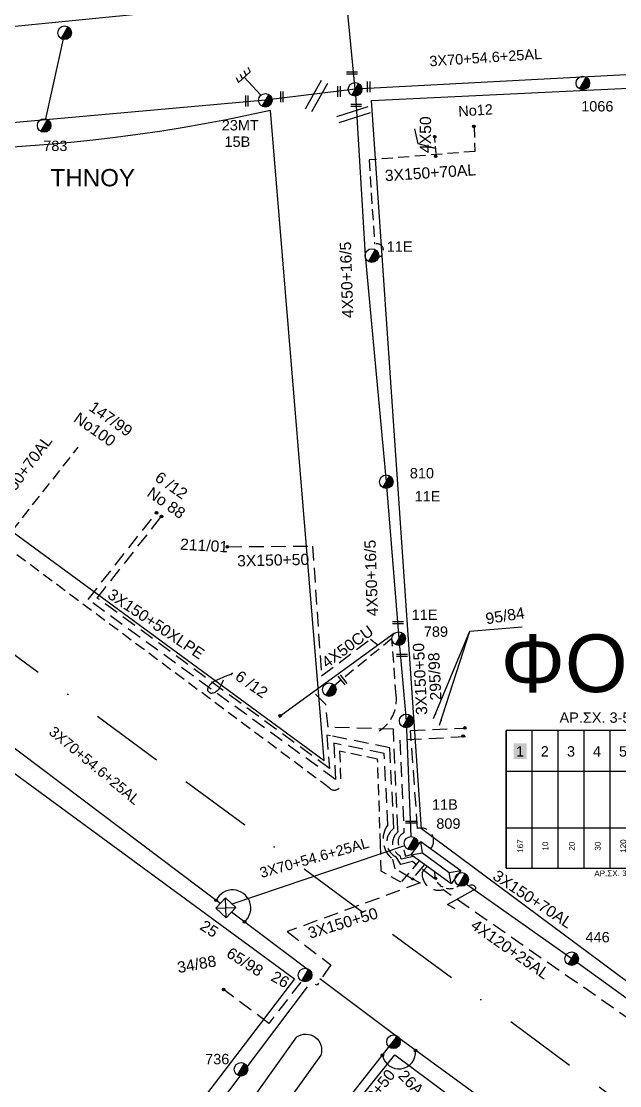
# Model space of a CAD drawing. Header units: millimetres. Extents: x 7453 to 9570, y 777 to 1872.
# Drawn here: x 9222.1 to 9325.9, y 1177.1 to 1361.7 of the extents above; entities that cross this region are included whole.
import ezdxf
from ezdxf.enums import TextEntityAlignment as Align

# ---------------------------------------------------------------- set-up
doc = ezdxf.new("R2010")
doc.units = ezdxf.units.MM
doc.linetypes.add('BORDER', pattern=[44.45, 12.7, -6.35, 12.7, -6.35, 0, -6.35])
doc.linetypes.add('DASHED', pattern=[19.05, 12.7, -6.35])
for name, color, linetype in [('Άγνωστα', 7, 'Continuous'), ('Ασφαλειοκιβώτια Χ.Τ 9 αναχωρήσεων', 7, 'Continuous'), ('Γέφυρες Εναέριου Δικτύου', 7, 'Continuous'), ('Γείωση', 7, 'Continuous'), ('Γυμνά εναέρια ΧΤ (3Φ)   4x50AL', 7, 'Continuous'), ('Γυμνά εναέρια ΧΤ και ΦΟΠ (3Φ)   4x50+16AL', 7, 'Continuous'), ('Διαφημιστική πινακίδα', 7, 'Continuous'), ('Επιγραφές - Σχήματα', 7, 'Continuous'), ('Καλώδια ΧΤ   3x150+50AL', 7, 'DASHED'), ('Καλώδια ΧΤ   3x150+50AL XLPE', 7, 'DASHED'), ('Καλώδια ΧΤ   3x150+70AL', 7, 'DASHED'), ('Καλώδια ΧΤ   3x150AL+50XLPE', 7, 'DASHED'), ('Μηχανική τομή', 7, 'Continuous'), ('Πλεκτός Στύλος', 7, 'Continuous'), ('Στύλος ΦΜ', 7, 'Continuous'), ('Στύλος ΦΜ @ 1', 7, 'Continuous'), ('Συνδέσεις', 7, 'Continuous'), ('Συνεστραμμένα ΧΤ   3x70+54.6+25 AL', 7, 'SYN_LINE'), ('Συνεστραμμένα ΧΤ   4x120+25 AL', 7, 'SYN_LINE'), ('Τομή', 7, 'Continuous'), ('Υποσταθμός πόλεως', 7, 'Continuous'), ('Υπόβαθρο ΔΕΗ', 7, 'Continuous'), ('Υπόγεια καλώδια Παροχών ΧΤ   4x16CU', 7, 'DASHED'), ('Υπόγεια καλώδια Παροχών ΧΤ   4x50AL', 7, 'DASHED')]:
    doc.layers.add(name, color=color, linetype=linetype)
doc.styles.get("Standard").update_dxf_attribs({"font": 'ARIAL.TTF'})
doc.linetypes.add('SYN_LINE', pattern='A,0.5,-0.0001,["/\\/\\/\\/",Standard,S=0.1,R=0,X=0,Y=-0.05],-0.25', length=0.7501)
doc.dimstyles.new('ISO-25', dxfattribs={"dimtxt": 2.5, "dimasz": 2.5, "dimexe": 1.25, "dimexo": 0.625, "dimtad": 1, "dimtxsty": 'Standard', "dimcen": 2.5, "dimadec": 0, "dimazin": 0, "dimtfac": 1, "dimtmove": 0, "dimatfit": 3, "dimfxl": 1, "dimarcsym": 0})

# ---------------------------------------------------------------- blocks, each defined once
blk = doc.blocks.new('ΥΠΑΡΧΩΝ ΤΣΙΜΕΝΤΕΝΙΟΣ ΣΤΥΛΟΣ')
at = {"layer": 'Στύλος ΦΜ'}
blk.add_hatch(color=7, dxfattribs=at).paths.add_polyline_path([(-1.29, -2.28, 0.574793), (2.62, 0, 0.268822), (1.3, 2.27)])
at = {"layer": 'Στύλος ΦΜ', "color": 7}
blk.add_line((-1.29, -2.28), (1.3, 2.27), dxfattribs=at)
blk.add_circle((0, 0), 2.62, dxfattribs=at)
at = {"layer": 'Στύλος ΦΜ', "flags": 4}
for tag, p in [('ΑΡΙΘΜΟΣ', (-4.68, 8.05)), ('ΤΥΠΟΣ', (-4.91, 3.03))]:
    blk.add_attdef(tag, p, '', height=4, dxfattribs=at)
blk = doc.blocks.new('ΥΠΟΣΤΑΘΜΟΣ ΠΟΛΕΩΣ')
at = {"layer": 'Υποσταθμός πόλεως', "linetype": 'Continuous', "ltscale": 40}
blk.add_lwpolyline([(-8.57, 2.82), (8.57, 2.82), (8.57, -2.82), (-8.57, -2.82)], close=True, dxfattribs=at)
for points in [[(-5.75, 0), (-8.57, 2.82)], [(5.75, 0), (8.57, 2.82)], [(-8.57, -2.82), (-5.75, 0)], [(-5.75, 0), (5.75, 0)], [(8.57, -2.82), (5.75, 0)]]:
    blk.add_lwpolyline(points, dxfattribs=at)
at = {"layer": 'Υποσταθμός πόλεως', "linetype": 'SYN_LINE', "ltscale": 40, "flags": 1}
for tag, p in [('ΜΕΤΑΣΧΗΜΑΤΙΣΜΟΣ', (10.6, 2.39)), ('ΙΣΧΥΣ', (10.58, -0.41)), ('ΑΡΙΘΜΟΣ', (10.7, -3.13))]:
    blk.add_attdef(tag, p, '', height=1.8, dxfattribs=at)
blk = doc.blocks.new('ΤΟΜΗ')
at = {"layer": 'Τομή', "ltscale": 40}
for p, q in [((-5.68, 0), (5.68, 0)), ((5.68, -2.33), (-5.68, -2.33))]:
    blk.add_line(p, q, dxfattribs=at)
blk = doc.blocks.new('ΑΣΦΑΛΕΙΟΚΙΒΩΤΙΟ ΥΠΟΣΤΑΘΜΟΥ 9A ΑΝΑΧΩΡΗΣΕΩΝ')
at = {"layer": 'Ασφαλειοκιβώτια Χ.Τ 9 αναχωρήσεων', "ltscale": 40}
for p, q in [((0, 0), (0, 23.91)), ((4.5, 0), (4.5, 23.91)), ((9, 0), (9, 23.91)), ((13.5, 0), (13.5, 23.91)), ((18, 0), (18, 23.91)), ((22.5, 0), (22.5, 23.91)), ((27, 0), (27, 23.91)), ((31.5, 0), (31.5, 23.91)), ((36, 0), (36, 23.91)), ((0, 16.87), (40.5, 16.87)), ((0, 7.04), (40.5, 7.04))]:
    blk.add_line(p, q, dxfattribs=at)
at = {"layer": 'Ασφαλειοκιβώτια Χ.Τ 9 αναχωρήσεων'}
blk.add_lwpolyline([(40.5, 0), (40.5, 23.91), (0, 23.91), (0, 0)], close=True, dxfattribs=at)
for s, p in [('1', (1.71, 19.38)), ('2', (5.99, 19.38)), ('3', (10.53, 19.38)), ('4', (15.04, 19.38)), ('5', (19.55, 19.38)), ('6', (24.11, 19.38)), ('7', (28.24, 19.38)), ('8', (33.08, 19.38)), ('9', (37.43, 19.38))]:
    blk.add_text(s, height=1.8, dxfattribs=at).set_placement(p)
at = {"layer": 'Ασφαλειοκιβώτια Χ.Τ 9 αναχωρήσεων', "ltscale": 40}
for tag, height, rotation, p in [('ΟΝΟΜΑ', 2.5, 0.6514, (19.14, 25.35)), ('ΚΕΙΜΕΝΟ 1', 1, 90, (2.42, 3.84)), ('ΚΕΙΜΕΝΟ 2', 1, 90, (6.78, 3.84)), ('ΚΕΙΜΕΝΟ 3', 1, 90, (11.38, 3.84)), ('ΚΕΙΜΕΝΟ 4', 1, 90, (15.86, 3.84)), ('ΚΕΙΜΕΝΟ 5', 1, 90, (20.28, 3.84)), ('ΚΕΙΜΕΝΟ 6', 1, 90, (24.74, 3.84)), ('ΚΕΙΜΕΝΟ 7', 1, 90, (29.28, 3.84)), ('ΚΕΙΜΕΝΟ 8', 1, 90, (33.65, 3.84)), ('ΚΕΙΜΕΝΟ 9', 1, 90, (38.21, 3.84)), ('ΣΧ', 1, 0.6514, (20.24, -0.85))]:
    blk.add_attdef(tag, text='', height=height, rotation=rotation, dxfattribs=at).set_placement(p, align=Align.MIDDLE_CENTER)
blk = doc.blocks.new('_ΣΥΝΔΕΣΗ')
at = {"layer": 'Συνδέσεις', "linetype": 'SYN_LINE', "ltscale": 40}
blk.add_hatch(color=256, dxfattribs=at).paths.add_polyline_path([(0.5, -0.01, 1), (-0.5, -0.01, 1)])
at = {"layer": 'Συνδέσεις'}
blk.add_circle((0, -0.01), 0.5, dxfattribs=at)
blk = doc.blocks.new('ΓΕΙΩΣΗ')
at = {"layer": 'Γείωση', "ltscale": 40}
for p, q in [((-2.34, 11.45), (-3, 9.45)), ((-0.34, 11.45), (-1, 9.45)), ((0, 9.45), (0, 0)), ((1.66, 11.45), (1, 9.45)), ((3.66, 11.45), (3, 9.45))]:
    blk.add_line(p, q, dxfattribs=at)
blk.add_lwpolyline([(-3, 9.45), (3, 9.45)], dxfattribs=at)
blk = doc.blocks.new('ΜΗΧΑΝΙΚΗ ΤΟΜΗ')
at = {"layer": 'Μηχανική τομή', "ltscale": 40}
for p, q in [((-1.89, 0.78), (1.89, 0.78)), ((1.89, 0), (-1.89, 0))]:
    blk.add_line(p, q, dxfattribs=at)
blk = doc.blocks.new('STYLOS PLEKTOS')
at = {"ltscale": 40}
blk.add_lwpolyline([(731.77, 1613.62), (736.74, 1608.66), (731.77, 1608.66), (736.74, 1613.62)], dxfattribs=at)
at = {"layer": 'Διαφημιστική πινακίδα', "ltscale": 40}
blk.add_lwpolyline([(731.77, 1613.62), (736.74, 1613.62), (736.74, 1608.66), (731.77, 1608.66)], close=True, dxfattribs=at)
blk = doc.blocks.new('TSONTA XT1')
at = {"ltscale": 40}
h = blk.add_hatch(color=256, dxfattribs=at)
h.dxf.hatch_style = 1
h.paths.add_polyline_path([(595.96, 2487.66), (597.07, 2488.77), (595.96, 2489.87), (594.85, 2488.77)])
blk.add_lwpolyline([(594.85, 2488.77), (595.96, 2489.87), (597.07, 2488.77), (595.96, 2487.66)], close=True, dxfattribs=at)

msp = doc.modelspace()

# ---------------------------------------------------------------- hatches: boundary and pattern name
at = {"layer": 'Ασφαλειοκιβώτια Χ.Τ 9 αναχωρήσεων'}
for color in [62, 133, 5, 27, 30, 1, 173, 2]:
    msp.add_hatch(color=color, dxfattribs=at).paths.add_polyline_path([(9307.52, 1233.7), (9309.82, 1233.7), (9309.82, 1236.41), (9307.52, 1236.41)])

# ---------------------------------------------------------------- linework, layer by layer
at = {"layer": 'Άγνωστα', "color": 5}
msp.add_lwpolyline([(9229.65, 1359.67), (9226.36, 1344.74)], dxfattribs=at)
at = {"layer": 'Άγνωστα', "color": 173, "linetype": 'SYN_LINE', "ltscale": 15}
msp.add_lwpolyline([(9286.9, 1255.54), (9266.82, 1241)], dxfattribs=at)
at = {"layer": 'Άγνωστα'}
msp.add_lwpolyline([(9257.15, 1247.39), (9256.94, 1246.82), (9256.72, 1246.36), (9256.51, 1246), (9256.3, 1245.72), (9256.1, 1245.52), (9255.91, 1245.38), (9255.74, 1245.28), (9255.58, 1245.21), (9255.45, 1245.16), (9255.34, 1245.13), (9255.24, 1245.11), (9255.16, 1245.1), (9255.08, 1245.1), (9255.02, 1245.12), (9254.96, 1245.14), (9254.89, 1245.17), (9254.83, 1245.2), (9254.77, 1245.24), (9254.71, 1245.29), (9254.65, 1245.34), (9254.6, 1245.4), (9254.55, 1245.46), (9254.52, 1245.52), (9254.49, 1245.59), (9254.47, 1245.66), (9254.47, 1245.73), (9254.47, 1245.8), (9254.48, 1245.88), (9254.51, 1245.96), (9254.54, 1246.04), (9254.57, 1246.12), (9254.62, 1246.21), (9254.67, 1246.29), (9254.73, 1246.38), (9254.79, 1246.47), (9254.86, 1246.56), (9254.94, 1246.65), (9255.03, 1246.74), (9255.13, 1246.83), (9255.23, 1246.92), (9255.35, 1247.01), (9255.48, 1247.1), (9255.62, 1247.19), (9255.77, 1247.27), (9255.94, 1247.37), (9256.12, 1247.46), (9256.32, 1247.55), (9256.54, 1247.65), (9256.77, 1247.75), (9257.02, 1247.86), (9257.27, 1247.96), (9257.52, 1248.06), (9257.75, 1248.16), (9257.98, 1248.25), (9258.18, 1248.33), (9258.34, 1248.4), (9258.48, 1248.46), (9258.58, 1248.51), (9258.65, 1248.55), (9258.69, 1248.57), (9258.71, 1248.59), (9258.72, 1248.59), (9258.71, 1248.58), (9258.7, 1248.56), (9258.68, 1248.54), (9258.65, 1248.5), (9258.63, 1248.47), (9258.6, 1248.43), (9258.58, 1248.4), (9258.57, 1248.38), (9258.56, 1248.37), (9258.56, 1248.38), (9258.58, 1248.4), (9258.61, 1248.44), (9258.64, 1248.49), (9258.67, 1248.54), (9258.7, 1248.59), (9258.73, 1248.63), (9258.75, 1248.66), (9258.75, 1248.67)], dxfattribs=at)
at = {"layer": 'Άγνωστα', "color": 173, "linetype": 'DASHED', "ltscale": 0.2}
for points in [[(9287.49, 1221.07), (9287.43, 1221.53), (9286.7, 1238.88), (9275.37, 1239.24), (9274.96, 1243.17), (9273.04, 1245.13)], [(9290.19, 1216.82), (9288.02, 1216.33), (9287.87, 1216.93)]]:
    msp.add_lwpolyline(points, dxfattribs=at)
at = {"layer": 'Άγνωστα', "color": 133, "linetype": 'DASHED', "ltscale": 0.2}
for points in [[(9291.63, 1214.02), (9292.46, 1215.03)], [(9361.66, 1181.19), (9361.39, 1180.56), (9360.63, 1180.34), (9359.64, 1181.1), (9346.99, 1179.58), (9343.63, 1177.47), (9295.24, 1211.07)]]:
    msp.add_lwpolyline(points, dxfattribs=at)
at = {"layer": 'Άγνωστα', "color": 173, "linetype": 'DASHED', "ltscale": 0.2}
msp.add_arc((9289.01, 1219.12), 2.47, 128.046, 242.6073, dxfattribs=at)
at = {"layer": 'Άγνωστα', "color": 133, "linetype": 'DASHED', "ltscale": 0.2}
msp.add_arc((9294.51, 1213.82), 2.86, 175.8961, 285.0035, dxfattribs=at)
at = {"layer": 'Γέφυρες Εναέριου Δικτύου'}
for centre, radius, start, end in [((9258.79, 1207.86), 3.16, 311.0488, 154.9426), ((9287.64, 1182.89), 2.91, 190.516, 5.6419)]:
    msp.add_arc(centre, radius, start, end, dxfattribs=at)
at = {"layer": 'Γυμνά εναέρια ΧΤ και ΦΟΠ (3Φ)   4x50+16AL', "color": 30}
msp.add_lwpolyline([(9280.04, 1349.86), (9281.79, 1321.03), (9281.79, 1321.03), (9285.45, 1281.81), (9287.61, 1254.59), (9288.91, 1240.33), (9289.72, 1220.28)], dxfattribs=at)
at = {"layer": 'Γυμνά εναέρια ΧΤ και ΦΟΠ (3Φ)   4x50+16AL', "color": 27}
msp.add_lwpolyline([(9228.69, 1105.53), (9231.13, 1114.07), (9286.86, 1185)], dxfattribs=at)
at = {"layer": 'Επιγραφές - Σχήματα'}
msp.add_lwpolyline([(9297.38, 1207.75), (9296.07, 1208.49), (9301.04, 1211.26, 0.470492), (9299.88, 1211.76, 1.073795)], format="xyb", dxfattribs=at)
at = {"layer": 'Καλώδια ΧΤ   3x150+50AL', "color": 173, "ltscale": 0.2}
msp.add_lwpolyline([(9257.88, 1270.53), (9272.66, 1270.66), (9274.2, 1248.14), (9282.69, 1254.49), (9284.03, 1253.46)], dxfattribs=at)
at = {"layer": 'Καλώδια ΧΤ   3x150+50AL', "color": 30, "ltscale": 0.2}
msp.add_lwpolyline([(9293.19, 1218.21, 0.731983), (9290.88, 1221.66), (9290.88, 1221.66), (9290.88, 1221.66), (9289.66, 1238.66), (9298.91, 1239.09)], format="xyb", dxfattribs=at)
at = {"layer": 'Καλώδια ΧΤ   3x150+50AL', "color": 5, "ltscale": 0.2}
for points in [[(9299.17, 1237.56), (9287.79, 1236.96), (9288.51, 1220.89)], [(9288.52, 1217.91), (9288.81, 1216.86), (9289.76, 1217.13)]]:
    msp.add_lwpolyline(points, dxfattribs=at)
at = {"layer": 'Καλώδια ΧΤ   3x150+50AL', "color": 1, "ltscale": 0.2}
for points in [[(9292.08, 1215.45), (9290, 1212.94), (9291.35, 1212.22), (9268.24, 1203.78), (9275.81, 1198.04), (9273.46, 1194.48), (9273.19, 1194.61)], [(9270.64, 1195.04), (9265.07, 1187.86), (9257.24, 1193.75)]]:
    msp.add_lwpolyline(points, dxfattribs=at)
at = {"layer": 'Καλώδια ΧΤ   3x150+50AL', "color": 5, "ltscale": 0.2}
msp.add_arc((9289.07, 1219.4), 1.58, 110.3824, 249.9202, dxfattribs=at)
at = {"layer": 'Καλώδια ΧΤ   3x150+50AL XLPE', "color": 62, "ltscale": 0.2}
for points in [[(9275.75, 1237.75), (9275.13, 1237.88), (9275.61, 1232.05), (9235.3, 1261.64), (9246.45, 1275.78)], [(9286.09, 1235.64), (9275.75, 1237.75)], [(9286.76, 1221.66), (9286.07, 1235.64)], [(9293.78, 1213.02), (9289.98, 1215.92), (9288, 1215.44), (9287.15, 1216.76)]]:
    msp.add_lwpolyline(points, dxfattribs=at)
msp.add_arc((9288.38, 1219.32), 2.84, 124.7261, 244.2408, dxfattribs=at)
at = {"layer": 'Καλώδια ΧΤ   3x150+50AL XLPE', "color": 62, "linetype": 'DASHED', "ltscale": 0.1}
msp.add_arc((9296.46, 1213.86), 2.63, 173.3319, 306.6589, dxfattribs=at)
at = {"layer": 'Καλώδια ΧΤ   3x150+70AL', "color": 30, "ltscale": 0.15}
msp.add_lwpolyline([(9300.7, 1343.41), (9300.82, 1339.09), (9282.46, 1337.61), (9283.42, 1323.02, -1.767058), (9282.97, 1321.03, 1.211009)], format="xyb", dxfattribs=at)
at = {"layer": 'Καλώδια ΧΤ   3x150+70AL', "color": 2, "ltscale": 0.15}
msp.add_lwpolyline([(9291.23, 1216.09), (9287.98, 1212.33), (9284.55, 1214.29), (9284.45, 1218.89), (9284.45, 1218.89), (9283.95, 1233.71), (9277.35, 1235.06), (9277.57, 1229.35, -0.65303), (9275.57, 1228.71), (9218.8, 1271.05), (9232, 1287.79)], format="xyb", dxfattribs=at)
at = {"layer": 'Καλώδια ΧΤ   3x150AL+50XLPE', "color": 1, "linetype": 'DASHED', "ltscale": 0.2}
msp.add_lwpolyline([(9289.85, 1212.98), (9286.98, 1214.67), (9286.57, 1216.37, -0.409592), (9285.72, 1222.31), (9285.1, 1234.67), (9276.37, 1236.46), (9276.37, 1236.46), (9276.64, 1230.16), (9233.72, 1261.37), (9245.58, 1276.43)], format="xyb", dxfattribs=at)
at = {"layer": 'Συνεστραμμένα ΧΤ   3x70+54.6+25 AL', "color": 2, "ltscale": 18}
msp.add_lwpolyline([(9347.8, 1353.49), (9280.04, 1349.86), (9275.32, 1398.82), (9275.32, 1398.82), (9273.51, 1434.47), (9269.41, 1476.05), (9267.32, 1500.55)], dxfattribs=at)
at = {"layer": 'Συνεστραμμένα ΧΤ   3x70+54.6+25 AL', "color": 5, "ltscale": 20}
msp.add_lwpolyline([(9280.04, 1349.86), (9264.48, 1347.96), (9190.19, 1341.36), (9149.84, 1345.78), (9140.01, 1363.26), (9112.75, 1369.96), (9080.03, 1384.21), (9043.88, 1404.59), (9029.65, 1418.32)], dxfattribs=at)
at = {"layer": 'Συνεστραμμένα ΧΤ   3x70+54.6+25 AL', "color": 27, "ltscale": 20}
for points in [[(9256.62, 1208.67), (9218.52, 1237.39), (9182.53, 1263.58)], [(9258.71, 1208.59), (9288.65, 1218.72)], [(9271.97, 1197.11), (9258.62, 1207.17)], [(9361.1, 1131.71), (9288.04, 1185), (9273.95, 1195.62)]]:
    msp.add_lwpolyline(points, dxfattribs=at)
at = {"layer": 'Συνεστραμμένα ΧΤ   3x70+54.6+25 AL', "color": 1, "ltscale": 20}
msp.add_lwpolyline([(9212.51, 1117.79), (9230.67, 1138.96), (9246.31, 1160.39), (9271.77, 1194.18)], dxfattribs=at)
at = {"layer": 'Συνεστραμμένα ΧΤ   4x120+25 AL', "color": 62, "ltscale": 20}
msp.add_lwpolyline([(9342.92, 1180.81), (9342.92, 1180.81), (9317.61, 1199.07), (9299.34, 1211.98)], dxfattribs=at)
at = {"layer": 'Υπόβαθρο ΔΕΗ', "color": 1, "linetype": 'BORDER', "lineweight": 30, "flags": 128}
msp.add_lwpolyline([(8541.36, 779.57), (8564.03, 870.67), (8668.52, 1243.25), (8896.46, 1528.92), (8987.5, 1433.8), (9150.66, 1303.74), (9445, 1086.25)], dxfattribs=at)
at = {"layer": 'Υπόβαθρο ΔΕΗ'}
for points in [[(9257.82, 1430.76), (9264.29, 1365.06), (9218.7, 1360.52), (9186.11, 1359.5), (9152.1, 1363.01), (9116.86, 1371.37), (9088.27, 1382.65), (9054.96, 1400.41), (9040.69, 1410.48), (9029.47, 1420.79), (9067.53, 1468.57), (9083.59, 1455.9), (9105.19, 1444.6), (9137.48, 1432.06), (9158.87, 1426.93), (9180.67, 1424.67), (9210.96, 1425.08), (9217.39, 1425.59), (9244.43, 1428.38), (9257.82, 1430.76)], [(9346.8, 1351), (9358.46, 1184.69), (9343.19, 1183.21), (9291.55, 1221.58), (9282.86, 1347.94), (9346.8, 1351)], [(9269.54, 1195.62), (9212.01, 1120.28), (9181.78, 1154.7), (9148.65, 1193.89), (9193.86, 1251.07), (9269.54, 1195.62)]]:
    msp.add_lwpolyline(points, dxfattribs=at)
for points in [[(9274.65, 1233.44), (9265.38, 1346.2, -0.110239), (9141.68, 1345.99), (9135.4, 1335.67), (9274.65, 1233.44)], [(9274.08, 1182.37), (9229.1, 1119.69, -0.842439), (9225.03, 1123.14), (9252.01, 1160.38), (9269.92, 1185.51, -0.727975), (9274.08, 1182.37, 0.026708)], [(9351.18, 1134.52), (9287.18, 1050.82), (9283.44, 1050.9), (9231.19, 1106.79, -0.447339), (9231.65, 1111.92), (9236.87, 1119.32), (9247.01, 1131.53), (9248.3, 1134.25), (9286.92, 1182.41), (9351.18, 1134.52)]]:
    msp.add_lwpolyline(points, format="xyb", dxfattribs=at)
for points in [[(9293.43, 995.62), (9290.71, 1000.33), (9281.76, 1009.06), (9270.11, 1026.43), (9252, 1040.48), (9228.46, 1061.42), (9199.72, 1092.98), (9190.65, 1101.13), (9182.33, 1117.67), (9149.76, 1153.35), (9141.51, 1164.42), (9136.31, 1175.55), (9126.73, 1186.58), (9119.63, 1200.25), (9094.45, 1231.45), (9061.94, 1268.94), (9034.04, 1304.5), (9023.53, 1309.28), (9006.44, 1318.56), (8985.94, 1332.29), (8975.93, 1352.29), (8968.64, 1372.81), (8964.06, 1386.96), (8949.46, 1398.81), (8937.88, 1424.76), (8930.18, 1437.92), (8926.81, 1462.87)], [(9299.59, 1005.66), (9297.04, 1007.79), (9295.15, 1016.49), (9286.23, 1020.03), (9270.04, 1040.55), (9246.7, 1059.74), (9228.12, 1077.77), (9220.7, 1090.95), (9208.78, 1098.2), (9204.22, 1105.43), (9199.31, 1121.84), (9189.36, 1131.95), (9190.63, 1129.56), (9187.75, 1128.4), (9183.87, 1129.9), (9173.9, 1143.19), (9156.42, 1161.82), (9149.61, 1175.22), (9135.24, 1190.93), (9129.53, 1202.29), (9128.53, 1202.76), (9127.5, 1201.81), (9124.55, 1203.44), (9112.24, 1225.15), (9111.66, 1225.14), (9111.17, 1223.58), (9100.6, 1234.67), (9096.88, 1240), (9093.53, 1247.84), (9085.25, 1258.12), (9077.73, 1266.92), (9056.11, 1292.86), (9047.66, 1305.52), (9026.06, 1326.55), (9008.35, 1341.06), (8998.84, 1345.33), (8990.34, 1353.55), (8987.07, 1369.98), (8983.5, 1385.34), (8974.19, 1397.16), (8966.28, 1412.88), (8952.14, 1428.76), (8942.65, 1444.48), (8937.62, 1461.07)]]:
    msp.add_spline(points, degree=3, dxfattribs=at)
at = {"layer": 'Υπόγεια καλώδια Παροχών ΧΤ   4x16CU', "color": 173, "ltscale": 0.15}
msp.add_lwpolyline([(9284.2, 1238.58, 0.294953), (9287.16, 1244.76), (9286.43, 1254.6), (9275.57, 1245.75)], format="xyb", dxfattribs=at)
at = {"layer": 'Υπόγεια καλώδια Παροχών ΧΤ   4x50AL', "color": 30, "ltscale": 0.1}
msp.add_line((9293.78, 1341.89), (9294.05, 1338.55), dxfattribs=at)

# ---------------------------------------------------------------- block references
at = {"layer": 'Ασφαλειοκιβώτια Χ.Τ 9 αναχωρήσεων'}
ref = msp.add_blockref('ΑΣΦΑΛΕΙΟΚΙΒΩΤΙΟ ΥΠΟΣΤΑΘΜΟΥ 9A ΑΝΑΧΩΡΗΣΕΩΝ', (9306.26, 1214.76), dxfattribs=at)
ref.add_attrib('ΚΕΙΜΕΝΟ 6', '70', dxfattribs={"ltscale": 40, "height": 1, "rotation": 90}).set_placement((9331.01, 1218.61), align=Align.MIDDLE_CENTER)
ref.add_attrib('ΚΕΙΜΕΝΟ 5', '120', dxfattribs={"ltscale": 40, "height": 1, "rotation": 90}).set_placement((9326.55, 1218.61), align=Align.MIDDLE_CENTER)
ref.add_attrib('ΚΕΙΜΕΝΟ 4', '30', dxfattribs={"ltscale": 40, "height": 1, "rotation": 90}).set_placement((9322.13, 1218.61), align=Align.MIDDLE_CENTER)
ref.add_attrib('ΚΕΙΜΕΝΟ 3', '20', dxfattribs={"ltscale": 40, "height": 1, "rotation": 90}).set_placement((9317.64, 1218.61), align=Align.MIDDLE_CENTER)
ref.add_attrib('ΚΕΙΜΕΝΟ 1', '167', dxfattribs={"ltscale": 40, "height": 1, "rotation": 90}).set_placement((9308.69, 1218.61), align=Align.MIDDLE_CENTER)
ref.add_attrib('ΚΕΙΜΕΝΟ 2', '10', dxfattribs={"ltscale": 40, "height": 1, "rotation": 90}).set_placement((9313.04, 1218.61), align=Align.MIDDLE_CENTER)
ref.add_attrib('ΣΧ', 'ΑΡ.ΣΧ. 3-55191', dxfattribs={"ltscale": 40, "height": 1, "rotation": 0.6514}).set_placement((9326.51, 1213.92), align=Align.MIDDLE_CENTER)
at = {"layer": 'Γείωση', "xscale": 0.449999999999861, "yscale": 0.449999999999861, "zscale": 0.449999999999861, "rotation": 42.52286024971008}
msp.add_blockref('ΓΕΙΩΣΗ', (9263.69, 1348.82), dxfattribs=at)
at = {"layer": 'Μηχανική τομή'}
for p, xscale, yscale, zscale in [((9279.52, 1352.5), 0.4999999999995453, 0.4999999999995453, 0.4999999999995453), ((9280.22, 1346.9), 0.4999999999995453, 0.4999999999995453, 0.4999999999995453), ((9287.48, 1257.18), 0.4999999999998444, 0.4999999999998444, 0.4999999999998444), ((9288.17, 1251.51), 0.4999999999997726, 0.4999999999997726, 0.4999999999997726), ((9289.74, 1222.57), 0.4999999999997726, 0.4999999999997726, 0.4999999999997726)]:
    msp.add_blockref('ΜΗΧΑΝΙΚΗ ΤΟΜΗ', p, dxfattribs=dict(at, xscale=xscale, yscale=yscale, zscale=zscale))
for p, xscale, yscale, zscale, rotation in [((9267.53, 1348.55), 0.4999999999996589, 0.4999999999996589, 0.4999999999996589, 90), ((9277.45, 1349.48), 0.4999999999996589, 0.4999999999996589, 0.4999999999996589, 90), ((9282.58, 1350.3), 0.4999999999996589, 0.4999999999996589, 0.4999999999996589, 90), ((9261.46, 1347.85), 0.4999999999996589, 0.4999999999996589, 0.4999999999996589, 90), ((9277.71, 1247.32), 0.4999999999997906, 0.4999999999997906, 0.4999999999997906, 308.4741458333781)]:
    msp.add_blockref('ΜΗΧΑΝΙΚΗ ΤΟΜΗ', p, dxfattribs=dict(at, xscale=xscale, yscale=yscale, zscale=zscale, rotation=rotation))
at = {"layer": 'Πλεκτός Στύλος', "xscale": 0.5, "yscale": 0.5, "zscale": 0.5, "rotation": 46.83288033452099}
msp.add_blockref('STYLOS PLEKTOS', (9594, 389.03), dxfattribs=at)
at = {"layer": 'Στύλος ΦΜ @ 1', "ltscale": 40, "xscale": 0.4499999999998181, "yscale": 0.4499999999998181, "zscale": 0.4499999999998181}
for p in [(9229.65, 1359.67), (9280.04, 1349.86), (9275.57, 1245.75), (9288.91, 1240.33), (9298.53, 1212.83), (9271.37, 1196.25), (9286.7, 1184.68)]:
    msp.add_blockref('ΥΠΑΡΧΩΝ ΤΣΙΜΕΝΤΕΝΙΟΣ ΣΤΥΛΟΣ', p, dxfattribs=at)
at = {"layer": 'Στύλος ΦΜ @ 1', "ltscale": 40}
ref = msp.add_blockref('ΥΠΑΡΧΩΝ ΤΣΙΜΕΝΤΕΝΙΟΣ ΣΤΥΛΟΣ', (9319.55, 1350.95), dxfattribs=dict(at, xscale=0.4499999999998181, yscale=0.4499999999998181, zscale=0.4499999999998181))
ref.add_attrib('ΑΡΙΘΜΟΣ', '1066', (9319.26, 1346.02), dxfattribs={"layer": 'Στύλος ΦΜ', "height": 1.8, "flags": 4})
ref = msp.add_blockref('ΥΠΑΡΧΩΝ ΤΣΙΜΕΝΤΕΝΙΟΣ ΣΤΥΛΟΣ', (9264.48, 1347.96), dxfattribs=dict(at, xscale=0.4499999999998181, yscale=0.4499999999998181, zscale=0.4499999999998181))
ref.add_attrib('ΤΥΠΟΣ', '15Β', (9257.39, 1339.88), dxfattribs={"layer": 'Στύλος ΦΜ', "height": 1.8, "flags": 4})
ref.add_attrib('ΑΡΙΘΜΟΣ', '23ΜΤ', (9256.91, 1342.73), dxfattribs={"layer": 'Στύλος ΦΜ', "height": 1.8, "flags": 4})
ref = msp.add_blockref('ΥΠΑΡΧΩΝ ΤΣΙΜΕΝΤΕΝΙΟΣ ΣΤΥΛΟΣ', (9226.1, 1343.59), dxfattribs=dict(at, xscale=0.4499999999998181, yscale=0.4499999999998181, zscale=0.4499999999998181))
ref.add_attrib('ΑΡΙΘΜΟΣ', '783', (9225.94, 1339.16), dxfattribs={"layer": 'Στύλος ΦΜ', "height": 1.8, "flags": 4})
ref = msp.add_blockref('ΥΠΑΡΧΩΝ ΤΣΙΜΕΝΤΕΝΙΟΣ ΣΤΥΛΟΣ', (9282.96, 1321.03), dxfattribs=dict(at, xscale=0.4499999999998181, yscale=0.4499999999998181, zscale=0.4499999999998181))
ref.add_attrib('ΤΥΠΟΣ', '11Ε', (9285.53, 1321.69), dxfattribs={"layer": 'Στύλος ΦΜ', "height": 1.8, "flags": 4})
ref = msp.add_blockref('ΥΠΑΡΧΩΝ ΤΣΙΜΕΝΤΕΝΙΟΣ ΣΤΥΛΟΣ', (9285.45, 1281.81), dxfattribs=dict(at, xscale=0.4499999999998181, yscale=0.4499999999998181, zscale=0.4499999999998181))
ref.add_attrib('ΤΥΠΟΣ', '11Ε', (9290.36, 1278.38), dxfattribs={"layer": 'Στύλος ΦΜ', "height": 1.8, "flags": 4})
ref.add_attrib('ΑΡΙΘΜΟΣ', '810', (9289.53, 1282.39), dxfattribs={"layer": 'Στύλος ΦΜ', "height": 1.8, "flags": 4})
ref = msp.add_blockref('ΥΠΑΡΧΩΝ ΤΣΙΜΕΝΤΕΝΙΟΣ ΣΤΥΛΟΣ', (9287.61, 1254.6), dxfattribs=dict(at, xscale=0.4499999999998181, yscale=0.4499999999998181, zscale=0.4499999999998181))
ref.add_attrib('ΤΥΠΟΣ', '11Ε', (9289.86, 1257.84), dxfattribs={"layer": 'Στύλος ΦΜ', "height": 1.8, "flags": 4})
ref.add_attrib('ΑΡΙΘΜΟΣ', '789', (9291.96, 1254.91), dxfattribs={"layer": 'Στύλος ΦΜ', "height": 1.8, "flags": 4})
ref = msp.add_blockref('ΥΠΑΡΧΩΝ ΤΣΙΜΕΝΤΕΝΙΟΣ ΣΤΥΛΟΣ', (9289.76, 1219.1), dxfattribs=dict(at, xscale=0.4499999999998181, yscale=0.4499999999998181, zscale=0.4499999999998181))
ref.add_attrib('ΤΥΠΟΣ', '11Β', (9293.38, 1224.93), dxfattribs={"layer": 'Στύλος ΦΜ', "height": 1.8, "flags": 4})
ref.add_attrib('ΑΡΙΘΜΟΣ', '809', (9294.13, 1221.62), dxfattribs={"layer": 'Στύλος ΦΜ', "height": 1.8, "flags": 4})
ref = msp.add_blockref('ΥΠΑΡΧΩΝ ΤΣΙΜΕΝΤΕΝΙΟΣ ΣΤΥΛΟΣ', (9317.61, 1199.08), dxfattribs=dict(at, xscale=0.4499999999998181, yscale=0.4499999999998181, zscale=0.4499999999998181))
ref.add_attrib('ΑΡΙΘΜΟΣ', '446', (9320.01, 1201.92), dxfattribs={"layer": 'Στύλος ΦΜ', "height": 1.8, "flags": 4})
ref = msp.add_blockref('ΥΠΑΡΧΩΝ ΤΣΙΜΕΝΤΕΝΙΟΣ ΣΤΥΛΟΣ', (9260.25, 1179.9), dxfattribs=dict(at, xscale=0.4499999999998181, yscale=0.4499999999998181, zscale=0.4499999999998181))
ref.add_attrib('ΑΡΙΘΜΟΣ', '736', (9254.03, 1180.78), dxfattribs={"layer": 'Στύλος ΦΜ', "height": 1.8, "flags": 4})
at = {"layer": 'Συνδέσεις', "xscale": 0.4499999999998181, "yscale": 0.4499999999998181, "zscale": 0.4499999999998181}
for p in [(9300.63, 1343.45), (9293.85, 1341.66), (9294.02, 1338.24), (9245.58, 1276.43), (9246.45, 1275.79), (9257.88, 1270.53), (9267.05, 1241.23), (9299.09, 1239.11), (9298.78, 1237.71), (9255.93, 1209.21), (9260.86, 1205.49), (9257.24, 1193.75), (9290.54, 1183.18), (9284.78, 1182.36)]:
    msp.add_blockref('_ΣΥΝΔΕΣΗ', p, dxfattribs=at)
at = {"layer": 'Συνδέσεις', "xscale": 0.2, "yscale": 0.2, "zscale": 0.2}
for p, rotation in [((8950.53, 829.87), 331.9146910257093), ((9299, 701.26), 14.0283737255943)]:
    msp.add_blockref('TSONTA XT1', p, dxfattribs=dict(at, rotation=rotation))
at = {"layer": 'Τομή'}
for p, xscale, yscale, zscale, rotation in [((9272.83, 1348.98), 0.5000000000000052, 0.5000000000000052, 0.5000000000000052, 60.90341476013008), ((9279.59, 1346.01), 0.4999999999999459, 0.4999999999999459, 0.4999999999999459, 17.73413747537847)]:
    msp.add_blockref('ΤΟΜΗ', p, dxfattribs=dict(at, xscale=xscale, yscale=yscale, zscale=zscale, rotation=rotation))
at = {"layer": 'Υποσταθμός πόλεως', "xscale": 0.5000000000000034, "yscale": 0.5000000000000034, "zscale": 0.5000000000000034, "rotation": 324.03286788678}
msp.add_blockref('ΥΠΟΣΤΑΘΜΟΣ ΠΟΛΕΩΣ', (9294.06, 1215.75), dxfattribs=at)

# ---------------------------------------------------------------- texts
at = {"layer": 'Γυμνά εναέρια ΧΤ (3Φ)   4x50AL', "insert": (9273.99, 1250.98), "char_height": 1.8, "width": 23.5192, "attachment_point": 1, "rotation": 36.1716}
msp.add_mtext('{\\H1.083x;4X50CU}', dxfattribs=at)
at = {"layer": 'Γυμνά εναέρια ΧΤ και ΦΟΠ (3Φ)   4x50+16AL', "char_height": 1.8, "width": 23.5192, "attachment_point": 1, "rotation": 91.9111}
for insert in [(9277.81, 1310.16), (9282.08, 1258.45)]:
    msp.add_mtext('{\\H1.083x;4X50+16/5}', dxfattribs=dict(at, insert=insert))
at = {"layer": 'Επιγραφές - Σχήματα', "attachment_point": 1}
for s, insert, char_height, width in [('ΤΗΝΟΥ', (9227.21, 1336.04), 3, 37.1578), ('ΦO-33', (9305.3, 1255.32), 10, 10.7596), ('ΑΡ.ΣΧ. 3-55191', (9315.5, 1241.8), 1.8, 50.5232)]:
    msp.add_mtext(s, dxfattribs=dict(at, insert=insert, char_height=char_height, width=width))
at = {"layer": 'Επιγραφές - Σχήματα', "char_height": 1.8, "width": 23.5192, "attachment_point": 1}
for s, insert, rotation in [('{\\H1.083x;147/99}', (9234.83, 1295.9), 324.9903), ('{\\H1.083x;No100}', (9232.18, 1293.98), 324.9903), ('{\\H1.083x;6 /12}', (9246.26, 1283.71), 324.9903), ('{\\H1.083x;No 88}', (9244.88, 1281.03), 324.9903), ('{\\H1.083x;211/01}', (9249.75, 1271.97), 356.6753), ('{\\H1.083x;95/84}', (9302.53, 1258.99), 9.2298), ('{\\H1.083x;295/98   }', (9293.08, 1243.83), 92.7043), ('{\\H1.083x;6 /12}', (9260.18, 1249.22), 324.9903), ('{\\H1.083x;6 /12}', (9260.18, 1249.22), 324.9903), ('{\\H1.083x;25}', (9253.99, 1205.92), 327.6833), ('{\\H1.083x;65/98}', (9258.58, 1201.19), 327.6833), ('{\\H1.083x;34/88}', (9249.04, 1198.5), 10.247), ('{\\H1.083x;26}', (9266.22, 1197.09), 330.8474), ('{\\H1.083x;26A}', (9288.75, 1180.01), 314.7745)]:
    msp.add_mtext(s, dxfattribs=dict(at, insert=insert, rotation=rotation))
at = {"layer": 'Καλώδια ΧΤ   3x150+50AL', "char_height": 1.8, "attachment_point": 1}
for s, insert, width, rotation in [('{\\H1.083x;3X150+50}', (9259.56, 1269.06), 23.5192, 1.2612), ('{\\H1.083x;3X150+50\\P   }', (9290.62, 1241.31), 23.5192, 92.7043), ('{\\H1.083x;3X150+50\\P     }', (9271.66, 1204.4), 23.3926, 16.8005), ('{\\H1.083x;3X150+50}', (9277.86, 1170.32), 23.5192, 51.6592)]:
    msp.add_mtext(s, dxfattribs=dict(at, insert=insert, width=width, rotation=rotation))
at = {"layer": 'Καλώδια ΧΤ   3x150+50AL XLPE', "insert": (9238.01, 1263.4), "char_height": 1.8, "width": 23.5192, "attachment_point": 1, "rotation": 325.9763}
msp.add_mtext('{\\H1.083x;3X150+50XLPE}', dxfattribs=at)
at = {"layer": 'Καλώδια ΧΤ   3x150+70AL', "char_height": 1.8, "width": 23.5192, "attachment_point": 1}
for insert, rotation in [((9285.14, 1335.87), 3.7234), ((9216.64, 1277.37), 53.3852), ((9304.82, 1214.61), 326.3877)]:
    msp.add_mtext('{\\H1.083x;3X150+70AL}', dxfattribs=dict(at, insert=insert, rotation=rotation))
at = {"layer": 'Συνεστραμμένα ΧΤ   3x70+54.6+25 AL', "char_height": 1.8, "width": 16.2172, "attachment_point": 1}
for s, insert, rotation in [('3X70+54.6+25AL', (9292.87, 1355.63), 3.8019), ('No12', (9297.88, 1346.92), 3.8019), ('3X70+54.6+25AL', (9227.92, 1239.55), 320.2234), ('3X70+54.6+25AL', (9263.31, 1214.8), 15.8285)]:
    msp.add_mtext(s, dxfattribs=dict(at, insert=insert, rotation=rotation))
at = {"layer": 'Συνεστραμμένα ΧΤ   4x120+25 AL', "insert": (9301.04, 1206.07), "char_height": 1.8, "width": 23.5192, "attachment_point": 1, "rotation": 324.9639}
msp.add_mtext('{\\H1.083x;4X120+25AL}', dxfattribs=at)
at = {"layer": 'Υπόγεια καλώδια Παροχών ΧΤ   4x50AL', "insert": (9291.27, 1338.81), "char_height": 1.8, "width": 23.5192, "attachment_point": 1, "rotation": 90}
msp.add_mtext('{\\H1.083x;4X50}', dxfattribs=at)

# ---------------------------------------------------------------- leaders
at = {"layer": 'Επιγραφές - Σχήματα'}
for points in [[(9293.96, 1339.59), (9290.98, 1340.42), (9290.39, 1342.99)], [(9293.66, 1240.75), (9299.97, 1255.91)], [(9294.69, 1239.59), (9299.97, 1255.91), (9309.04, 1256.67)]]:
    msp.add_leader(points, dimstyle='ISO-25', override={"dimasz": 1, "dimgap": 0.625, "dimtad": 0}, dxfattribs=at)

doc.saveas('drawing.dxf')
